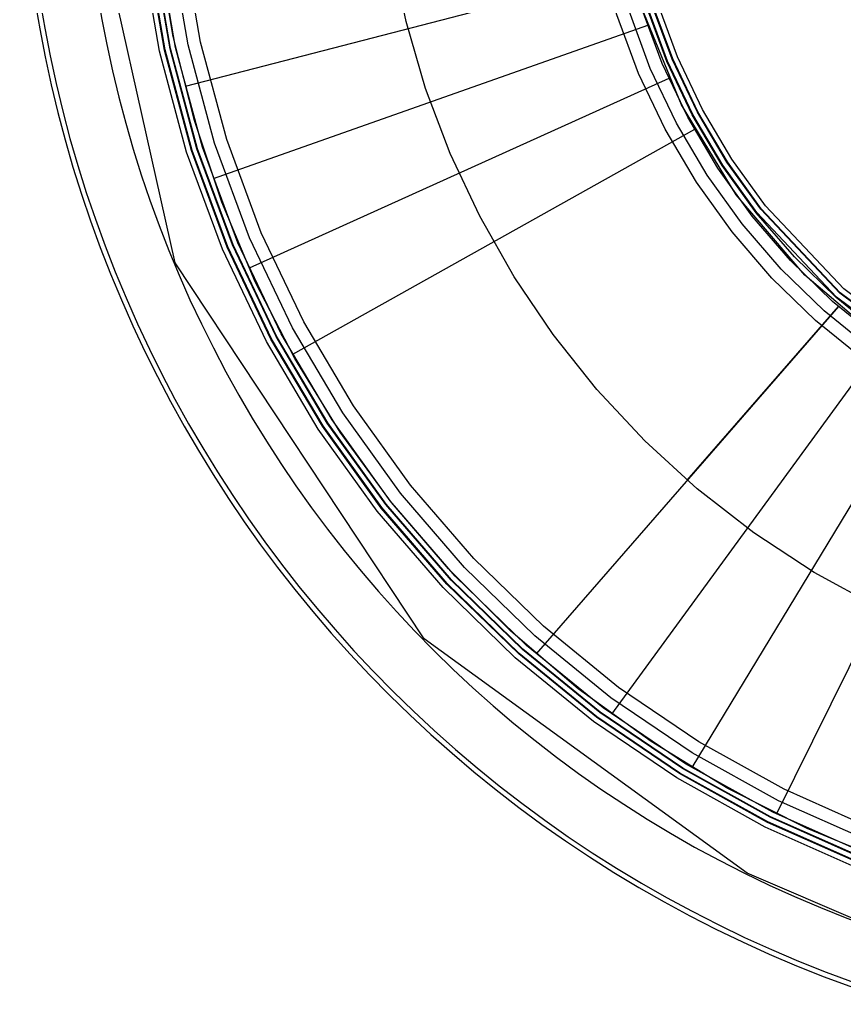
# Model space of a CAD drawing. Header units: metres. Extents: x -6536.4 to -6472.4, y -4878.1 to -4801.3.
# Drawn here: x -6526.409 to -6523.187, y -4832.297 to -4828.43 of the extents above; entities that cross this region are included whole.
import ezdxf
from ezdxf.xclip import XClip

# ---------------------------------------------------------------- set-up
doc = ezdxf.new("R2010")
doc.units = ezdxf.units.M
doc.header["$XCLIPFRAME"] = 2
doc.layers.add('A-MURS RIDEAUUX', color=150, linetype='Continuous', lineweight=25)

# ---------------------------------------------------------------- blocks, each defined once
blk = doc.blocks.new('A$C6E374D36 (2)')
at = {"color": 0, "linetype": 'ByBlock', "lineweight": -2, "ltscale": 10}
for p, q in [((2.235356163126198, 3.127547599909121, 0.02212012055770174), (0.6917701907677838, 2.201619770141406, 0.02212012055770174)), ((2.358079974179418, 2.941525632599223, 0.02212012055770174), (0.8994566402443525, 1.886813363920737, 0.02212012055770174)), ((2.496283053267689, 2.766696530177796, 0.02212012055770174), (1.133338774086951, 1.590948729055526, 0.02212012055770174)), ((2.648950030828018, 2.604344751362078, 0.02212012055770174), (1.391698274573173, 1.316199564907038, 0.02212012055770174)), ((2.020324152700596, 1.960272158132284, 0.02212012055770174), (2.648950030828928, 2.604344751362987, 0.02212012055770174)), ((3.384183016840325, 2.100283887734804, 0.02212012055770174), (2.635938712438474, 0.4631734879967553, 0.02212012055770174)), ((3.5906569224544, 2.016415941399828, 0.02212012055770174), (2.985356091170615, 0.3212431172760262, 0.02212012055770174)), ((3.803554428728603, 1.950537584220001, 0.02212012055770174), (3.345644178712064, 0.2097566666616331, 0.02212012055770174)), ((4.021311390716619, 1.903132820447354, 0.02212012055770174), (3.714155960537028, 0.1295332202817008, 0.02212012055770174))]:
    blk.add_line(p, q, dxfattribs=at)
at = {"color": 0, "linetype": 'ByBlock', "lineweight": -2}
for radius in [4.464999999999999, 4.445, 4.442499999999999, 4.4225, 4.419999999999999, 4.4, 4.35, 4.3, 2.7, 2.65, 2.6, 2.58, 2.5775, 2.5575, 2.555, 2.535]:
    blk.add_arc((4.464980345421282, 4.464998909577844, 0.02212012055770174), radius, 102.789583949223, 72.29784460361603, dxfattribs=at)
at = {"color": 0, "linetype": 'ByBlock', "lineweight": -2, "ltscale": 10}
for centre, radius, start, end in [((4.464980345421282, 4.464998909577844, 0.02212012055770174), 4.399999999999966, 147.0027269736985, 72.29784460361603), ((4.464980345421282, 4.464998909577844, 0.02212012055770174), 3.5, 143.4171752802422, 72.29784460361603), ((4.464980345418553, 4.464998909577844, 0.02212012055770174), 2.599999999999786, 137.1775840793422, 72.29784460355053)]:
    blk.add_arc(centre, radius, start, end, dxfattribs=at)

msp = doc.modelspace()

# ---------------------------------------------------------------- linework, layer by layer
at = {"layer": 'A-MURS RIDEAUUX', "color": 4}
for radius in [4.905744373558747, 4.885744373558747]:
    msp.add_arc((-6521.503366956872, -4827.591781424767, 34458.2597428291), radius, 359.4370374441911, 251.6910795383014, dxfattribs=at)
at = {"layer": 'A-MURS RIDEAUUX'}
msp.add_arc((-6521.503366956872, -4827.591781424767, 34458.2597428291), 4.659990832682963, 359.4370374441911, 251.6910795383014, dxfattribs=at)

# ---------------------------------------------------------------- block references
ref = msp.add_blockref('A$C6E374D36 (2)', (-6525.589881825514, -4832.402665939976, 17230.21135171935), dxfattribs=dict(xscale=-1, rotation=274.67423366928))
XClip(ref).set_block_clipping_path([(0.23686654876655666, 2.5091323973574617), (0.47020426437393326, 2.0686048268271406), (1.4854240121385374, 0.8849210737907924), (3.0299900811496627, 0.034877491860243026), (4.6316409245609975, -0.1876839957676566), (5.548899281911872, -0.062102166361000855), (6.63815185290332, 0.3491695127204366), (7.83224262105341, 1.253023418956218), (8.716790332096934, 2.5750877714717717), (9.085418560935068, 3.9183560174633385), (9.04524967945963, 5.282651219430591), (8.556602199471854, 6.6806236003812955), (7.581970427181659, 7.9205315909839555), (6.313444417215578, 8.736689561906132), (4.765859181803535, 9.110773837717716), (4.297408115582584, 9.117802716632468), (4.4957136704642835, 6.9964203305225965), (4.002940097615465, 6.954702486093083), (3.4293671776094925, 6.776544891828053), (2.8192475009818736, 6.391463968539028), (2.192679545453757, 5.593996017359132), (1.930571148071067, 4.518960309802424), (2.0766668991709594, 3.6154964814631967), (2.1472200353473454, 3.438677324436867), (0.37803975571569026, 2.651991493062269)])

doc.saveas('drawing.dxf')
